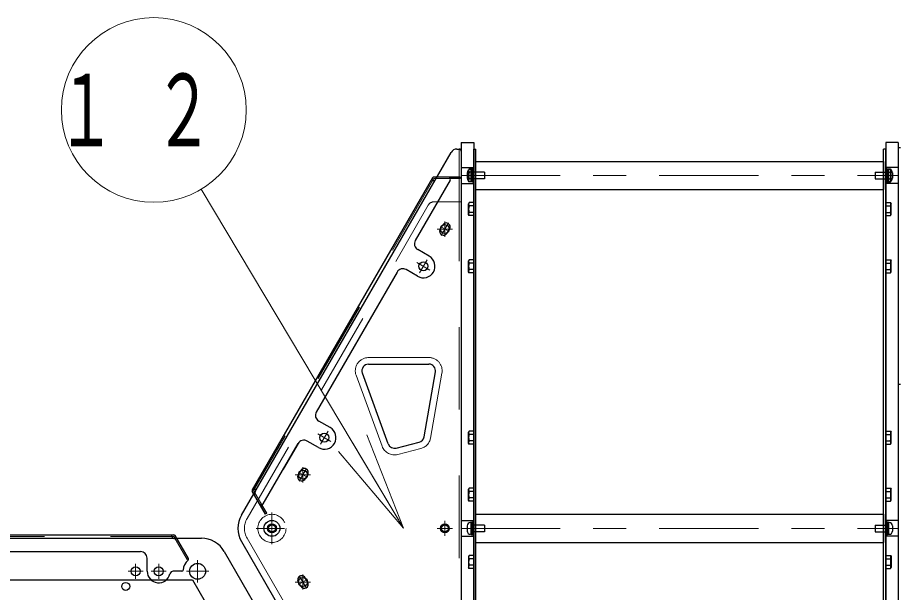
# Model space of a CAD drawing. Units: millimetres on the paper, scale 1:50. Extents: x -385 to 840, y 0 to 267.
# Drawn here: x 320.89 to 347.6, y 204.86 to 222.29 of the extents above; entities that cross this region are included whole.
import ezdxf

# ---------------------------------------------------------------- set-up
doc = ezdxf.new("R2010")
doc.units = ezdxf.units.MM
doc.linetypes.add('USER1', pattern=[4.5, 2.5, -2])
doc.linetypes.add('USER2', pattern=[6, 3, -1, 1, -1])
doc.layers.add('1_50', color=7, linetype='Continuous', lineweight=25)
doc.styles.add('ＭＳ ゴシック', font='')
doc.styles.get('ＭＳ ゴシック').set_extended_font_data('MS Gothic')

msp = doc.modelspace()

# ---------------------------------------------------------------- linework, layer by layer
at = {"layer": '1_50', "color": 131}
for p, q in [((334.329, 218.504), (334.329, 195.104)), ((334.329, 218.504), (334.709, 218.504)), ((334.709, 218.504), (334.709, 195.104)), ((347.189, 218.504), (347.189, 195.104)), ((347.569, 218.504), (347.189, 218.504)), ((347.569, 218.504), (347.569, 195.104)), ((334.194, 218.304), (334.269, 218.304)), ((334.329, 218.244), (334.329, 195.364)), ((327.67, 207.204), (334.021, 218.204)), ((334.329, 217.744), (334.709, 217.744)), ((347.569, 217.744), (347.189, 217.744)), ((334.329, 217.264), (334.709, 217.264)), ((347.569, 217.264), (347.189, 217.264)), ((331.52, 211.783), (333.35, 211.783)), ((333.201, 209.576), (333.547, 211.548)), ((332.12, 209.363), (331.333, 211.514)), ((332.358, 209.238), (333.054, 209.417)), ((334.329, 207.044), (334.709, 207.044)), ((347.569, 207.044), (347.189, 207.044)), ((313.871, 206.504), (326.458, 206.504)), ((334.329, 206.564), (334.709, 206.564)), ((347.569, 206.564), (347.189, 206.564)), ((327.67, 206.404), (334.021, 195.404)), ((327.15, 206.104), (333.444, 195.204))]:
    msp.add_line(p, q, dxfattribs=at)
at = {"layer": '1_50', "color": 4, "linetype": 'USER1', "lineweight": 13}
for p, q in [((334.265, 218.304), (334.265, 216.704)), ((334.265, 218.304), (334.329, 218.304)), ((334.329, 218.304), (334.329, 195.304)), ((333.501, 216.704), (334.329, 216.704)), ((334.265, 196.904), (334.265, 216.704)), ((327.843, 207.104), (333.328, 216.604)), ((331.52, 211.983), (333.35, 211.983)), ((331.932, 209.294), (331.145, 211.445)), ((333.398, 209.542), (333.744, 211.513)), ((332.408, 209.044), (333.104, 209.224)), ((327.843, 206.504), (333.328, 197.004))]:
    msp.add_line(p, q, dxfattribs=at)
at = {"layer": '1_50', "color": 4}
for p, q in [((334.709, 195.304), (334.709, 218.304)), ((334.709, 218.304), (334.773, 218.304)), ((334.773, 195.304), (334.773, 218.304)), ((347.189, 218.304), (347.125, 218.304)), ((347.125, 195.304), (347.125, 218.304)), ((347.189, 195.304), (347.189, 218.304)), ((347.633, 218.344), (347.569, 218.344)), ((347.569, 218.344), (347.569, 211.164)), ((334.629, 217.32), (334.629, 217.688)), ((334.629, 217.688), (334.679, 217.688)), ((334.679, 217.714), (334.679, 217.294)), ((334.709, 217.714), (334.679, 217.714)), ((334.679, 217.32), (334.679, 217.688)), ((334.709, 217.714), (334.709, 217.294)), ((334.773, 217.077), (334.773, 217.931)), ((334.773, 217.931), (347.125, 217.931)), ((347.125, 217.931), (347.125, 217.077)), ((347.189, 217.714), (347.189, 217.294)), ((347.189, 217.714), (347.219, 217.714)), ((347.219, 217.714), (347.219, 217.294)), ((347.219, 217.32), (347.219, 217.688)), ((347.269, 217.688), (347.219, 217.688)), ((347.269, 217.32), (347.269, 217.688)), ((334.509, 217.584), (334.509, 217.424)), ((334.629, 217.684), (334.609, 217.684)), ((334.629, 217.684), (334.629, 217.324)), ((335.029, 217.604), (334.629, 217.604)), ((334.629, 217.518), (334.679, 217.504)), ((334.629, 217.504), (334.679, 217.491)), ((335.029, 217.604), (335.029, 217.404)), ((346.869, 217.604), (346.869, 217.404)), ((346.869, 217.604), (347.269, 217.604)), ((347.269, 217.518), (347.219, 217.504)), ((347.269, 217.504), (347.219, 217.491)), ((347.269, 217.684), (347.269, 217.324)), ((347.269, 217.684), (347.289, 217.684)), ((347.389, 217.584), (347.389, 217.424)), ((334.629, 217.324), (334.609, 217.324)), ((335.029, 217.404), (334.629, 217.404)), ((334.629, 217.32), (334.679, 217.32)), ((334.679, 217.294), (334.709, 217.294)), ((346.869, 217.404), (347.269, 217.404)), ((347.219, 217.294), (347.189, 217.294)), ((347.269, 217.32), (347.219, 217.32)), ((347.269, 217.324), (347.289, 217.324)), ((334.773, 217.077), (347.125, 217.077)), ((347.633, 211.164), (347.569, 211.164)), ((334.679, 207.014), (334.679, 206.594)), ((334.709, 207.014), (334.679, 207.014)), ((334.709, 207.014), (334.709, 206.594)), ((334.773, 206.377), (334.773, 207.231)), ((334.773, 207.231), (347.125, 207.231)), ((347.125, 207.231), (347.125, 206.377)), ((347.189, 207.014), (347.189, 206.594)), ((347.189, 207.014), (347.219, 207.014)), ((347.219, 207.014), (347.219, 206.594)), ((334.509, 206.884), (334.509, 206.724)), ((334.629, 206.984), (334.609, 206.984)), ((334.629, 206.62), (334.629, 206.988)), ((334.629, 206.988), (334.679, 206.988)), ((334.629, 206.984), (334.629, 206.624)), ((335.029, 206.904), (334.629, 206.904)), ((334.629, 206.818), (334.679, 206.804)), ((334.629, 206.804), (334.679, 206.791)), ((334.679, 206.62), (334.679, 206.988)), ((335.029, 206.904), (335.029, 206.704)), ((346.869, 206.904), (346.869, 206.704)), ((346.869, 206.904), (347.269, 206.904)), ((347.219, 206.62), (347.219, 206.988)), ((347.269, 206.988), (347.219, 206.988)), ((347.269, 206.818), (347.219, 206.804)), ((347.269, 206.804), (347.219, 206.791)), ((347.269, 206.62), (347.269, 206.988)), ((347.269, 206.984), (347.269, 206.624)), ((347.269, 206.984), (347.289, 206.984)), ((347.389, 206.884), (347.389, 206.724)), ((334.629, 206.624), (334.609, 206.624)), ((335.029, 206.704), (334.629, 206.704)), ((334.629, 206.62), (334.679, 206.62)), ((334.679, 206.594), (334.709, 206.594)), ((346.869, 206.704), (347.269, 206.704)), ((347.219, 206.594), (347.189, 206.594)), ((347.269, 206.62), (347.219, 206.62)), ((347.269, 206.624), (347.289, 206.624)), ((334.773, 206.377), (347.125, 206.377)), ((314.137, 205.244), (326.192, 205.244)), ((326.192, 205.244), (332.22, 194.804))]:
    msp.add_line(p, q, dxfattribs=at)
at = {"layer": '1_50'}
for p, q in [((334.567, 217.701), (334.549, 217.669)), ((334.709, 217.701), (334.567, 217.701)), ((334.709, 217.701), (334.709, 217.308)), ((347.189, 217.701), (347.331, 217.701)), ((347.189, 217.701), (347.189, 217.308)), ((347.331, 217.701), (347.349, 217.669)), ((334.549, 217.339), (334.549, 217.669)), ((334.709, 217.602), (334.567, 217.602)), ((347.189, 217.602), (347.331, 217.602)), ((347.349, 217.339), (347.349, 217.669)), ((334.567, 217.308), (334.549, 217.339)), ((334.709, 217.406), (334.567, 217.406)), ((334.709, 217.308), (334.567, 217.308)), ((347.189, 217.406), (347.331, 217.406)), ((347.189, 217.308), (347.331, 217.308)), ((347.331, 217.308), (347.349, 217.339)), ((334.567, 216.681), (334.549, 216.649)), ((334.549, 216.319), (334.549, 216.649)), ((334.709, 216.681), (334.567, 216.681)), ((334.709, 216.681), (334.709, 216.288)), ((347.189, 216.681), (347.331, 216.681)), ((347.189, 216.681), (347.189, 216.288)), ((347.331, 216.681), (347.349, 216.649)), ((347.349, 216.319), (347.349, 216.649)), ((334.709, 216.582), (334.567, 216.582)), ((334.709, 216.386), (334.567, 216.386)), ((347.189, 216.582), (347.331, 216.582)), ((347.189, 216.386), (347.331, 216.386)), ((334.567, 216.288), (334.549, 216.319)), ((334.709, 216.288), (334.567, 216.288)), ((347.189, 216.288), (347.331, 216.288)), ((347.331, 216.288), (347.349, 216.319)), ((334.567, 214.949), (334.549, 214.917)), ((334.549, 214.587), (334.549, 214.917)), ((334.709, 214.949), (334.567, 214.949)), ((334.709, 214.85), (334.567, 214.85)), ((334.709, 214.949), (334.709, 214.556)), ((347.189, 214.949), (347.331, 214.949)), ((347.189, 214.949), (347.189, 214.556)), ((347.189, 214.85), (347.331, 214.85)), ((347.331, 214.949), (347.349, 214.917)), ((347.349, 214.587), (347.349, 214.917)), ((334.567, 214.556), (334.549, 214.587)), ((334.709, 214.654), (334.567, 214.654)), ((334.709, 214.556), (334.567, 214.556)), ((347.189, 214.654), (347.331, 214.654)), ((347.189, 214.556), (347.331, 214.556)), ((347.331, 214.556), (347.349, 214.587)), ((334.567, 209.752), (334.549, 209.721)), ((334.549, 209.391), (334.549, 209.721)), ((334.709, 209.752), (334.567, 209.752)), ((334.709, 209.752), (334.709, 209.36)), ((347.189, 209.752), (347.331, 209.752)), ((347.189, 209.752), (347.189, 209.36)), ((347.331, 209.752), (347.349, 209.721)), ((347.349, 209.391), (347.349, 209.721)), ((334.709, 209.654), (334.567, 209.654)), ((334.709, 209.458), (334.567, 209.458)), ((347.189, 209.654), (347.331, 209.654)), ((347.189, 209.458), (347.331, 209.458)), ((334.567, 209.36), (334.549, 209.391)), ((334.709, 209.36), (334.567, 209.36)), ((347.189, 209.36), (347.331, 209.36)), ((347.331, 209.36), (347.349, 209.391)), ((334.567, 208.02), (334.549, 207.989)), ((334.549, 207.659), (334.549, 207.989)), ((334.709, 208.02), (334.567, 208.02)), ((334.709, 207.922), (334.567, 207.922)), ((334.709, 208.02), (334.709, 207.628)), ((347.189, 208.02), (347.331, 208.02)), ((347.189, 208.02), (347.189, 207.628)), ((347.189, 207.922), (347.331, 207.922)), ((347.331, 208.02), (347.349, 207.989)), ((347.349, 207.659), (347.349, 207.989)), ((334.567, 207.628), (334.549, 207.659)), ((334.709, 207.726), (334.567, 207.726)), ((334.709, 207.628), (334.567, 207.628)), ((347.189, 207.726), (347.331, 207.726)), ((347.189, 207.628), (347.331, 207.628)), ((347.331, 207.628), (347.349, 207.659)), ((334.567, 205.981), (334.549, 205.949)), ((334.549, 205.949), (334.549, 205.619)), ((334.709, 205.981), (334.567, 205.981)), ((334.709, 205.588), (334.709, 205.981)), ((347.189, 205.981), (347.331, 205.981)), ((347.189, 205.588), (347.189, 205.981)), ((347.331, 205.981), (347.349, 205.949)), ((347.349, 205.949), (347.349, 205.619)), ((334.709, 205.882), (334.567, 205.882)), ((334.709, 205.686), (334.567, 205.686)), ((347.189, 205.882), (347.331, 205.882)), ((347.189, 205.686), (347.331, 205.686)), ((334.567, 205.588), (334.549, 205.619)), ((334.709, 205.588), (334.567, 205.588)), ((347.189, 205.588), (347.331, 205.588)), ((347.331, 205.588), (347.349, 205.619))]:
    msp.add_line(p, q, dxfattribs=at)
at = {"layer": '1_50', "color": 190}
for p, q in [((333.461, 217.434), (327.999, 207.974)), ((334.299, 217.454), (333.496, 217.454)), ((333.551, 217.378), (333.583, 217.434)), ((334.299, 217.408), (334.299, 217.454)), ((333.998, 217.364), (332.938, 215.529)), ((333.469, 217.356), (333.429, 217.379)), ((334.299, 217.408), (334.004, 217.408)), ((333.358, 215.055), (333.011, 215.255)), ((332.388, 214.576), (329.938, 210.332)), ((333.008, 214.449), (332.661, 214.649)), ((330.358, 209.859), (330.011, 210.059)), ((330.008, 209.253), (329.661, 209.453)), ((328.328, 207.544), (329.388, 209.38)), ((329.388, 209.38), (328.938, 208.6)), ((328.401, 207.238), (327.999, 207.934)), ((328.071, 208.006), (328.031, 208.029)), ((328.093, 207.924), (328.06, 207.868)), ((328.441, 207.261), (328.293, 207.517)), ((328.441, 207.261), (328.401, 207.238)), ((314.703, 206.604), (325.626, 206.604)), ((325.563, 206.558), (325.563, 206.604)), ((325.623, 206.498), (325.687, 206.498)), ((326.063, 205.888), (325.661, 206.584)), ((315.715, 206.104), (324.615, 206.104)), ((324.815, 205.504), (324.815, 205.904)), ((325.864, 205.504), (325.603, 205.504))]:
    msp.add_line(p, q, dxfattribs=at)
at = {"layer": '1_50', "color": 4, "linetype": 'USER2', "lineweight": 13}
for p, q in [((334.329, 217.504), (347.569, 217.504)), ((334.709, 217.504), (334.982, 217.504)), ((347.189, 217.504), (346.916, 217.504)), ((334.329, 206.804), (347.569, 206.804)), ((334.709, 206.804), (334.982, 206.804)), ((347.189, 206.804), (346.916, 206.804))]:
    msp.add_line(p, q, dxfattribs=at)
at = {"layer": '1_50', "color": 131, "linetype": 'USER2', "lineweight": 13}
for p, q in [((334.329, 217.504), (334.709, 217.504)), ((347.569, 217.504), (347.189, 217.504)), ((328.739, 206.804), (328.449, 206.804)), ((328.594, 206.949), (328.594, 206.659)), ((333.978, 206.804), (333.688, 206.804)), ((333.833, 206.949), (333.833, 206.659)), ((334.329, 206.804), (334.709, 206.804)), ((347.569, 206.804), (347.189, 206.804))]:
    msp.add_line(p, q, dxfattribs=at)
at = {"layer": '1_50', "color": 190, "linetype": 'USER1', "lineweight": 13}
for p, q in [((333.499, 217.408), (328.041, 207.954)), ((334.004, 217.408), (333.499, 217.408)), ((328.293, 207.517), (328.041, 207.954)), ((314.706, 206.558), (325.623, 206.558)), ((326.023, 205.865), (325.623, 206.558)), ((326.023, 205.865), (326.063, 205.888))]:
    msp.add_line(p, q, dxfattribs=at)
at = {"layer": '1_50', "lineweight": 13}
for p, q in [((332.579, 206.811), (326.451, 217.085)), ((331.472, 209.643), (332.579, 206.811)), ((332.579, 206.811), (331.043, 209.387)), ((332.579, 206.811), (330.613, 209.131))]:
    msp.add_line(p, q, dxfattribs=at)
at = {"layer": '1_50', "color": 2, "linetype": 'USER2', "lineweight": 13}
for p, q in [((333.833, 216.108), (333.833, 215.648)), ((334.063, 215.878), (333.603, 215.878)), ((333.382, 214.637), (332.983, 214.867)), ((332.983, 214.867), (333.382, 214.637)), ((333.068, 214.553), (333.298, 214.951)), ((333.068, 214.553), (333.298, 214.951)), ((330.068, 209.357), (330.298, 209.755)), ((330.068, 209.357), (330.298, 209.755)), ((330.382, 209.441), (329.983, 209.671)), ((329.983, 209.671), (330.382, 209.441)), ((329.533, 208.66), (329.533, 208.2)), ((329.763, 208.43), (329.303, 208.43)), ((328.594, 207.034), (328.594, 206.574)), ((333.833, 207.034), (333.833, 206.574)), ((328.824, 206.804), (328.364, 206.804)), ((334.063, 206.804), (333.603, 206.804)), ((324.465, 205.734), (324.465, 205.274)), ((325.165, 205.734), (325.165, 205.274)), ((324.695, 205.504), (324.235, 205.504)), ((325.395, 205.504), (324.935, 205.504)), ((329.533, 205.408), (329.533, 204.948)), ((329.763, 205.178), (329.303, 205.178))]:
    msp.add_line(p, q, dxfattribs=at)
at = {"layer": '1_50', "color": 70}
for p, q in [((333.689, 215.869), (333.769, 216.007)), ((333.897, 215.749), (333.977, 215.887)), ((329.469, 208.56), (329.389, 208.421)), ((329.677, 208.44), (329.597, 208.301)), ((329.469, 205.049), (329.389, 205.187)), ((329.677, 205.169), (329.597, 205.307))]:
    msp.add_line(p, q, dxfattribs=at)
at = {"layer": '1_50', "color": 70, "linetype": 'USER2', "lineweight": 13}
for p, q in [((333.963, 215.803), (333.703, 215.953)), ((333.722, 215.687), (333.943, 216.069)), ((329.643, 208.621), (329.422, 208.239)), ((329.663, 208.355), (329.403, 208.505)), ((329.663, 205.253), (329.403, 205.103)), ((329.643, 204.987), (329.422, 205.369))]:
    msp.add_line(p, q, dxfattribs=at)
at = {"layer": '1_50', "linetype": 'USER2', "lineweight": 13}
for p, q in [((328.594, 207.283), (328.594, 206.326)), ((328.115, 206.804), (328.977, 206.804)), ((326.342, 205.844), (326.342, 205.164)), ((326.682, 205.504), (326.002, 205.504))]:
    msp.add_line(p, q, dxfattribs=at)
at = {"layer": '1_50', "lineweight": 13}
msp.add_circle((325.016, 219.49), 2.8, dxfattribs=at)
at = {"layer": '1_50', "color": 2}
for centre in [(333.833, 215.878), (333.183, 214.752), (333.183, 214.752), (330.183, 209.556), (330.183, 209.556), (329.533, 208.43), (328.594, 206.804), (333.833, 206.804), (324.465, 205.504), (325.165, 205.504), (329.533, 205.178)]:
    msp.add_circle(centre, 0.135, dxfattribs=at)
at = {"layer": '1_50', "color": 4, "linetype": 'USER1', "lineweight": 13}
msp.add_circle((328.594, 206.804), 0.427, dxfattribs=at)
at = {"layer": '1_50', "color": 131}
for centre, radius in [((328.594, 206.804), 0.24), ((328.594, 206.804), 0.105), ((333.833, 206.804), 0.105), ((326.342, 205.504), 0.24)]:
    msp.add_circle(centre, radius, dxfattribs=at)
at = {"layer": '1_50', "color": 4}
msp.add_circle((324.165, 205.044), 0.12, dxfattribs=at)
at = {"layer": '1_50', "color": 131}
for centre, radius, start, end in [((334.194, 218.104), 0.2, 90, 150), ((334.269, 218.244), 0.06, 0, 90), ((331.52, 211.583), 0.2, 90, 200.1055), ((333.35, 211.583), 0.2, 350.0279, 90), ((333.004, 209.611), 0.2, 284.4383, 350.0279), ((332.308, 209.432), 0.2, 200.1055, 284.4383), ((328.363, 206.804), 0.8, 150, 210), ((326.458, 205.704), 0.8, 30, 90)]:
    msp.add_arc(centre, radius, start, end, dxfattribs=at)
at = {"layer": '1_50'}
for centre, radius, start, end in [((334.639, 217.651), 0.0869, 145.6159, 214.3841), ((347.259, 217.651), 0.0869, 325.6159, 34.3841), ((334.877, 217.504), 0.325, 162.4121, 197.5879), ((347.021, 217.504), 0.325, 342.4121, 17.5879), ((334.639, 217.357), 0.0869, 145.6159, 214.3841), ((347.259, 217.357), 0.0869, 325.6159, 34.3841), ((334.639, 216.632), 0.0869, 145.6159, 214.3841), ((347.259, 216.632), 0.0869, 325.6159, 34.3841), ((334.877, 216.484), 0.325, 162.4121, 197.5879), ((334.639, 216.337), 0.0869, 145.6159, 214.3841), ((347.021, 216.484), 0.325, 342.4121, 17.5879), ((347.259, 216.337), 0.0869, 325.6159, 34.3841), ((334.639, 214.9), 0.0869, 145.6159, 214.3841), ((334.877, 214.752), 0.325, 162.4121, 197.5879), ((347.259, 214.9), 0.0869, 325.6159, 34.3841), ((347.021, 214.752), 0.325, 342.4121, 17.5879), ((334.639, 214.605), 0.0869, 145.6159, 214.3841), ((347.259, 214.605), 0.0869, 325.6159, 34.3841), ((334.639, 209.703), 0.0869, 145.6159, 214.3841), ((347.259, 209.703), 0.0869, 325.6159, 34.3841), ((334.877, 209.556), 0.325, 162.4121, 197.5879), ((334.639, 209.409), 0.0869, 145.6159, 214.3841), ((347.021, 209.556), 0.325, 342.4121, 17.5879), ((347.259, 209.409), 0.0869, 325.6159, 34.3841), ((334.639, 207.971), 0.0869, 145.6159, 214.3841), ((334.877, 207.824), 0.325, 162.4121, 197.5879), ((347.259, 207.971), 0.0869, 325.6159, 34.3841), ((347.021, 207.824), 0.325, 342.4121, 17.5879), ((334.639, 207.677), 0.0869, 145.6159, 214.3841), ((347.259, 207.677), 0.0869, 325.6159, 34.3841), ((334.639, 205.932), 0.0869, 145.6159, 214.3841), ((347.259, 205.932), 0.0869, 325.6159, 34.3841), ((334.877, 205.784), 0.325, 162.4121, 197.5879), ((334.639, 205.637), 0.0869, 145.6159, 214.3841), ((347.021, 205.784), 0.325, 342.4121, 17.5879), ((347.259, 205.637), 0.0869, 325.6159, 34.3841)]:
    msp.add_arc(centre, radius, start, end, dxfattribs=at)
at = {"layer": '1_50', "color": 190}
for centre, radius, start, end in [((333.496, 217.414), 0.04, 90, 150), ((333.618, 217.414), 0.04, 90, 150), ((333.946, 217.394), 0.06, 330, 90), ((333.499, 217.408), 0.06, 240, 330), ((333.111, 215.429), 0.2, 150, 240), ((333.183, 214.752), 0.35, 240, 60), ((332.561, 214.476), 0.2, 60, 150), ((330.111, 210.232), 0.2, 150, 240), ((330.183, 209.556), 0.35, 240, 60), ((329.561, 209.28), 0.2, 60, 150), ((328.034, 207.954), 0.04, 150, 210), ((328.095, 207.848), 0.04, 150, 210), ((328.041, 207.954), 0.06, 330, 60), ((328.276, 207.574), 0.06, 210, 330), ((325.623, 206.558), 0.06, 180, 270), ((325.626, 206.564), 0.04, 30, 90), ((325.687, 206.458), 0.04, 30, 90), ((324.615, 205.904), 0.2, 0, 90), ((326.342, 205.504), 0.44, 130.8069, 175.2198), ((326.028, 205.868), 0.04, 310.8069, 30), ((325.165, 205.504), 0.35, 180, 347.1604), ((325.603, 205.404), 0.1, 90, 167.1604), ((325.864, 205.544), 0.04, 270, 355.2198)]:
    msp.add_arc(centre, radius, start, end, dxfattribs=at)
at = {"layer": '1_50', "color": 4}
for centre, start, end in [((334.609, 217.584), 90, 180), ((334.609, 217.424), 180, 270), ((347.289, 217.584), 0, 90), ((347.289, 217.424), 270, 0), ((334.609, 206.884), 90, 180), ((347.289, 206.884), 0, 90), ((334.609, 206.724), 180, 270), ((347.289, 206.724), 270, 0)]:
    msp.add_arc(centre, 0.1, start, end, dxfattribs=at)
at = {"layer": '1_50', "color": 4, "linetype": 'USER1', "lineweight": 13}
for centre, radius, start, end in [((333.501, 216.504), 0.2, 90, 150), ((331.52, 211.583), 0.4, 90, 200.1055), ((333.35, 211.583), 0.4, 350.0279, 90), ((333.004, 209.611), 0.4, 284.4383, 350.0279), ((332.308, 209.432), 0.4, 200.1055, 284.4383), ((328.363, 206.804), 0.6, 150, 210)]:
    msp.add_arc(centre, radius, start, end, dxfattribs=at)
at = {"layer": '1_50', "color": 70}
for centre, start, end in [((333.793, 215.809), 150, 330), ((333.873, 215.947), 330, 150), ((329.573, 208.5), 330, 150), ((329.493, 208.361), 150, 330), ((329.493, 205.247), 30, 210), ((329.573, 205.109), 210, 30)]:
    msp.add_arc(centre, 0.12, start, end, dxfattribs=at)

# ---------------------------------------------------------------- texts
at = {"layer": '1_50', "insert": (325.016, 219.49), "char_height": 2.199, "attachment_point": 5, "style": 'ＭＳ ゴシック'}
msp.add_mtext('\\T1.64;\\W0.6;１２', dxfattribs=at)

doc.saveas('drawing.dxf')
